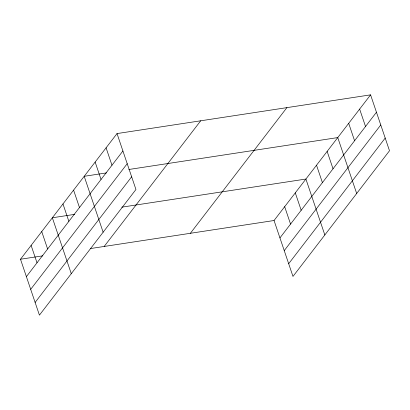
<?xml version="1.0" encoding="UTF-8"?>
<svg xmlns="http://www.w3.org/2000/svg" width="410" height="410" viewBox="0 0 410 410"><rect width="100%" height="100%" fill="white"/><g stroke="black" fill="none" stroke-linecap="round" stroke-linejoin="round"><path stroke-width="0.61" d="M117.024 133.578L135.946 189.487L39.427 315.146L20.5 259.238L117.024 133.578L370.573 94.853L389.5 150.762L292.976 276.422L274.054 220.513L370.573 94.853M26.389 276.632L122.913 150.977M30.688 289.342L127.213 163.687M35.122 302.436L131.646 176.782M104.171 246.456L200.695 120.801M190.378 233.29L286.903 107.635M279.938 237.908L376.462 112.248M284.243 250.618L380.767 124.958M288.676 263.712L385.2 138.052M106.518 172.897L84.204 176.305L103.13 232.214M128.832 169.489L337.758 137.575L356.679 193.484M74.666 214.363L52.352 217.772L71.278 273.68M121.77 207.168L305.906 179.042L324.828 234.956M20.5 259.238L42.814 255.83M90.538 248.542L274.054 220.513M359.637 109.096L365.525 126.49M348.695 123.338L354.583 140.732M327.139 151.398L333.028 168.797M316.52 165.22L322.409 182.619M295.287 192.864L301.176 210.263M284.668 206.686L290.557 224.085M106.082 147.82L111.971 165.215M95.146 162.063L101.034 179.457M73.59 190.127L79.478 207.522M62.971 203.949L68.859 221.344M41.733 231.594L47.621 248.988M31.119 245.416L37.008 262.81"/></g></svg>
